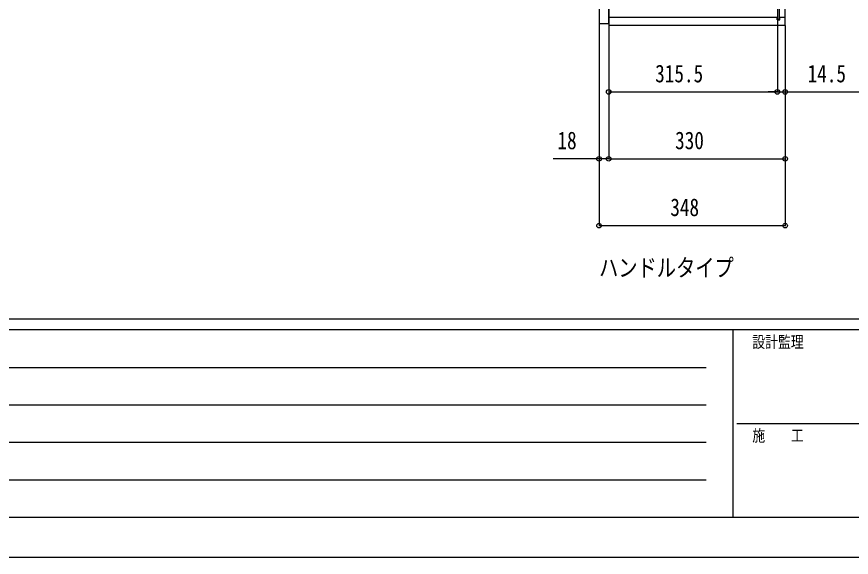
# Model space of a CAD drawing. Units: millimetres, scale not verified. Extents: x -4205 to 4205, y -2970 to 2970.
# Drawn here: x -2644 to -1083, y -2970 to -1959 of the extents above; entities that cross this region are included whole.
import ezdxf
from ezdxf.enums import TextEntityAlignment as Align

# ---------------------------------------------------------------- set-up
doc = ezdxf.new("R2010")
doc.units = ezdxf.units.MM
doc.header["$LTSCALE"] = 20
for name, color, linetype in [('0-1_USER1', 3, 'Continuous'), ('0-3_YKK_12', 2, 'Continuous'), ('0-5_YKK_D', 6, 'Continuous'), ('0-6_YKK_ZWAK', 7, 'Continuous')]:
    doc.layers.add(name, color=color, linetype=linetype)
doc.styles.add('ＭＳ ゴシック', font='')
doc.styles.get('ＭＳ ゴシック').set_extended_font_data('MS Gothic')

msp = doc.modelspace()

# ---------------------------------------------------------------- linework, layer by layer
at = {"layer": '0-3_YKK_12'}
for p, q in [((-1536.98, -1960), (-1221.98, -1960)), ((-1221.98, -1965.5), (-1221.98, -1960)), ((-1221.98, -1965.5), (-1216.98, -1965.5)), ((-1216.98, -1960), (-1206.98, -1960)), ((-1216.98, -1965.5), (-1216.98, -1960))]:
    msp.add_line(p, q, dxfattribs=at)
for points in [[(-1554.98, -1972), (-1536.98, -1972), (-1536.98, -1198), (-1554.98, -1198)], [(-1536.98, -1975), (-1206.98, -1975), (-1206.98, -1195), (-1536.98, -1195)], [(-1221.48, -1963.75), (-1217.48, -1963.75), (-1217.48, -1206.25), (-1221.48, -1206.25)]]:
    msp.add_lwpolyline(points, close=True, dxfattribs=at)
at = {"layer": '0-5_YKK_D'}
for p, q in [((-1221.48, -1964.75), (-1221.48, -2101)), ((-1221.48, -1964.75), (-1221.48, -2101)), ((-1554.98, -1973), (-1554.98, -2226)), ((-1554.98, -1973), (-1554.98, -2351)), ((-1536.98, -1976), (-1536.98, -2101)), ((-1536.98, -1976), (-1536.98, -2226)), ((-1536.98, -1976), (-1536.98, -2226)), ((-1206.98, -1976), (-1206.98, -2101)), ((-1206.98, -1976), (-1206.98, -2226)), ((-1206.98, -1976), (-1206.98, -2351)), ((-1536.98, -2100), (-1221.48, -2100)), ((-1221.48, -2100), (-1238.48, -2100)), ((-1221.48, -2100), (-1206.98, -2100)), ((-1206.98, -2100), (-1044.18, -2100)), ((-1536.98, -2225), (-1206.98, -2225)), ((-1554.98, -2350), (-1206.98, -2350))]:
    msp.add_line(p, q, dxfattribs=at)
msp.add_lwpolyline([(-1536.98, -2225), (-1554.98, -2225), (-1640.78, -2225)], dxfattribs=at)
for centre in [(-1536.98, -2100), (-1221.48, -2100), (-1221.48, -2100), (-1206.98, -2100), (-1554.98, -2225), (-1536.98, -2225), (-1536.98, -2225), (-1206.98, -2225), (-1554.98, -2350), (-1206.98, -2350)]:
    msp.add_circle(centre, 4.25, dxfattribs=at)
at = {"layer": '0-6_YKK_ZWAK'}
for p, q in [((3895.02, -2525), (-3904.98, -2525)), ((-1304.98, -2545), (-3904.98, -2545)), ((-1304.98, -2545), (-1304.98, -2895)), ((-4.98, -2545), (-1304.98, -2545)), ((-3862.48, -2615), (-1354.98, -2615)), ((-3862.48, -2685), (-1354.98, -2685)), ((-1297.48, -2720), (-4.98, -2720)), ((-3862.48, -2755), (-1354.98, -2755)), ((-3862.48, -2825), (-1354.98, -2825)), ((-3904.98, -2895), (-1304.98, -2895)), ((-1304.98, -2895), (-4.98, -2895))]:
    msp.add_line(p, q, dxfattribs=at)
msp.add_lwpolyline([(-4205, -2970), (4205, -2970), (4205, 2970), (-4205, 2970)], close=True, dxfattribs=at)

# ---------------------------------------------------------------- texts
at = {"layer": '0-1_USER1', "style": 'ＭＳ ゴシック', "width": 0.8}
msp.add_text('ハンドルタイプ', height=32.99, dxfattribs=at).set_placement((-1555, -2455), align=Align.BOTTOM_LEFT)
at = {"layer": '0-5_YKK_D', "style": 'ＭＳ ゴシック', "width": 0.8}
for s, p in [('315.5', (-1450.03, -2092)), ('14.5', (-1164.98, -2092)), ('18', (-1632.78, -2217)), ('330', (-1412.78, -2217)), ('348', (-1421.78, -2342))]:
    msp.add_text(s, height=32.99, dxfattribs=at).set_placement(p, align=Align.BOTTOM_LEFT)
at = {"layer": '0-6_YKK_ZWAK', "style": 'ＭＳ ゴシック', "width": 0.8}
for s, p in [('設計監理', (-1268.31, -2585)), ('施\u3000\u3000工', (-1268.31, -2760))]:
    msp.add_text(s, height=21.99, dxfattribs=at).set_placement(p, align=Align.BOTTOM_LEFT)

doc.saveas('drawing.dxf')
